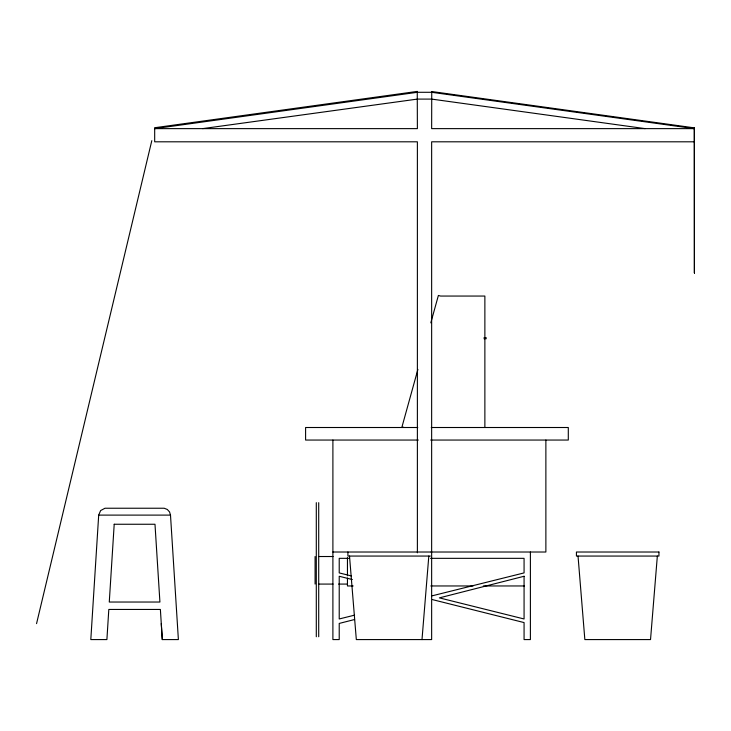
<?xml version="1.0" encoding="UTF-8"?>
<svg xmlns="http://www.w3.org/2000/svg" width="731" height="731" viewBox="0 0 731 731"><rect width="100%" height="100%" fill="white"/><g stroke="black" fill="none" stroke-linecap="round" stroke-linejoin="round"><path stroke-width="1.1" d="M98.694 515.108L90.808 639.579L106.9 639.579L108.809 609.444L160.381 609.444L162.291 639.579L178.382 639.579L170.497 515.108L169.546 511.91L167.289 509.461L164.192 508.237L104.999 508.237L100.631 510.558L98.694 515.108L170.497 515.108M421.997 639.579L428.814 556.063M657.343 556.063L650.526 639.579L584.846 639.579L578.029 556.063M694.45 128.629L431.646 128.629L431.747 91.539M694.322 127.861L694.45 273.065L694.45 127.879L431.619 91.521L431.518 92.27L694.349 128.629M36.55 623.634L151.81 140.663M417.894 369.42L401.977 426.913L404.133 427.507M430.797 322.846L438.39 295.452L440.546 296.055L484.872 296.055L484.872 427.507M354.59 619.513L339.221 623.433L339.221 639.579L332.897 639.579L332.897 440.053M354.562 615.155L339.221 618.974L339.221 576.266L352.369 579.555M431.646 595.948L524.072 572.912L524.072 558.338L430.504 558.338M202.578 128.629L417.383 99.096L431.646 99.096L645.171 128.629M431.646 92.289L417.383 92.289L154.68 128.629L154.68 141.805L417.383 141.805L417.383 552.819M694.349 141.805L431.646 141.805L431.646 639.579L356.326 639.579L349.509 556.063M484.013 337.731L484.708 337.731M485.521 337.731L486.261 337.731M484.013 338.727L484.708 338.727M485.521 338.727L486.261 338.727M417.785 427.507L305.595 427.507L305.595 440.053L418.315 440.053M431.235 427.507L568.298 427.507L568.298 440.053L430.696 440.053M332.897 552.015L430.413 552.015M430.842 552.015L545.874 552.015L545.874 440.053M430.413 556.063L347.91 556.063L347.91 552.015M318.707 556.519L333.08 556.519M349.491 558.338L339.221 558.338L339.221 572.912L351.328 575.927M318.707 584.078L333.08 584.078M338.608 584.078L347.453 584.078M353.164 585.96L347.453 585.96L347.453 578.038M430.806 585.96L473.048 585.96M483.319 585.96L524.429 585.96M161.277 623.561L162.291 639.579M432.505 599.63L524.072 622.574L524.072 639.579L530.395 639.579L530.395 552.015M694.45 127.879L694.45 273.065M347.453 557.671L347.453 575.772M318.707 502.672L318.707 636.747M316.295 502.672L316.295 636.747M315.088 556.519L315.088 584.078M114.2 524.255L109.275 602.033L159.915 602.033L154.99 524.255L114.2 524.255M524.072 576.266L439.386 597.876L524.072 618.974L524.072 576.266M417.255 91.421L154.561 127.761L154.68 128.629L417.383 128.629L417.255 91.421M658.942 552.015L576.43 552.015L576.43 556.063L658.942 556.063L658.942 552.015"/></g></svg>
